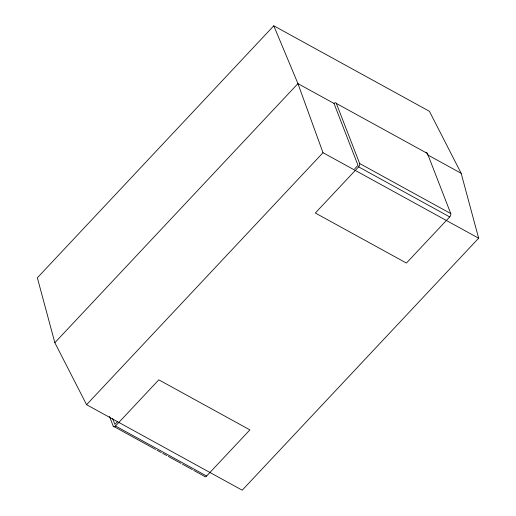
<?xml version="1.0" encoding="UTF-8"?>
<svg xmlns="http://www.w3.org/2000/svg" width="516" height="516" viewBox="0 0 516 516"><rect width="100%" height="100%" fill="white"/><g stroke="black" fill="none" stroke-linecap="round" stroke-linejoin="round"><path stroke-width="0.77" d="M273.79 25.8L37.358 277.801L54.844 342.714L86.585 404.705L242.21 490.2L478.642 238.199L461.156 173.286L429.415 111.295L273.79 25.8L297.938 83.618L323.01 152.704L478.642 238.199M54.844 342.714L297.938 83.618L333.994 103.426A2.928 1.619 -61.2 0 1 336.348 103.432L427.448 153.478L450.752 213.566A2.599 1.438 -61.2 0 1 449.707 216.926L406.415 263.063L315.315 213.018L358.607 166.874A2.599 1.438 -61.2 0 0 359.658 163.514L336.348 103.432M86.585 404.705L323.01 152.704M117.642 421.469L114.9 424.391L112.591 418.431M354.705 168.797L357.994 165.294L333.994 103.426M109.45 416.399L113.236 426.164A2.599 1.438 -61.2 0 0 115.519 425.977L158.805 379.834L249.905 429.886L206.613 476.023A2.599 1.438 -61.2 0 1 204.336 476.21L193.745 470.392M427.177 154.613L461.156 173.286M359.658 163.514L450.752 213.566M358.607 166.874L449.707 216.926M115.519 425.977L206.613 476.023M113.236 426.164L155.606 449.442M157.019 450.216L161.256 452.545M162.669 453.325L166.907 455.654M168.319 456.428L181.032 463.413M182.445 464.187L192.333 469.618M426.055 152.871A2.928 1.619 -61.2 0 1 427.448 153.478"/></g></svg>
